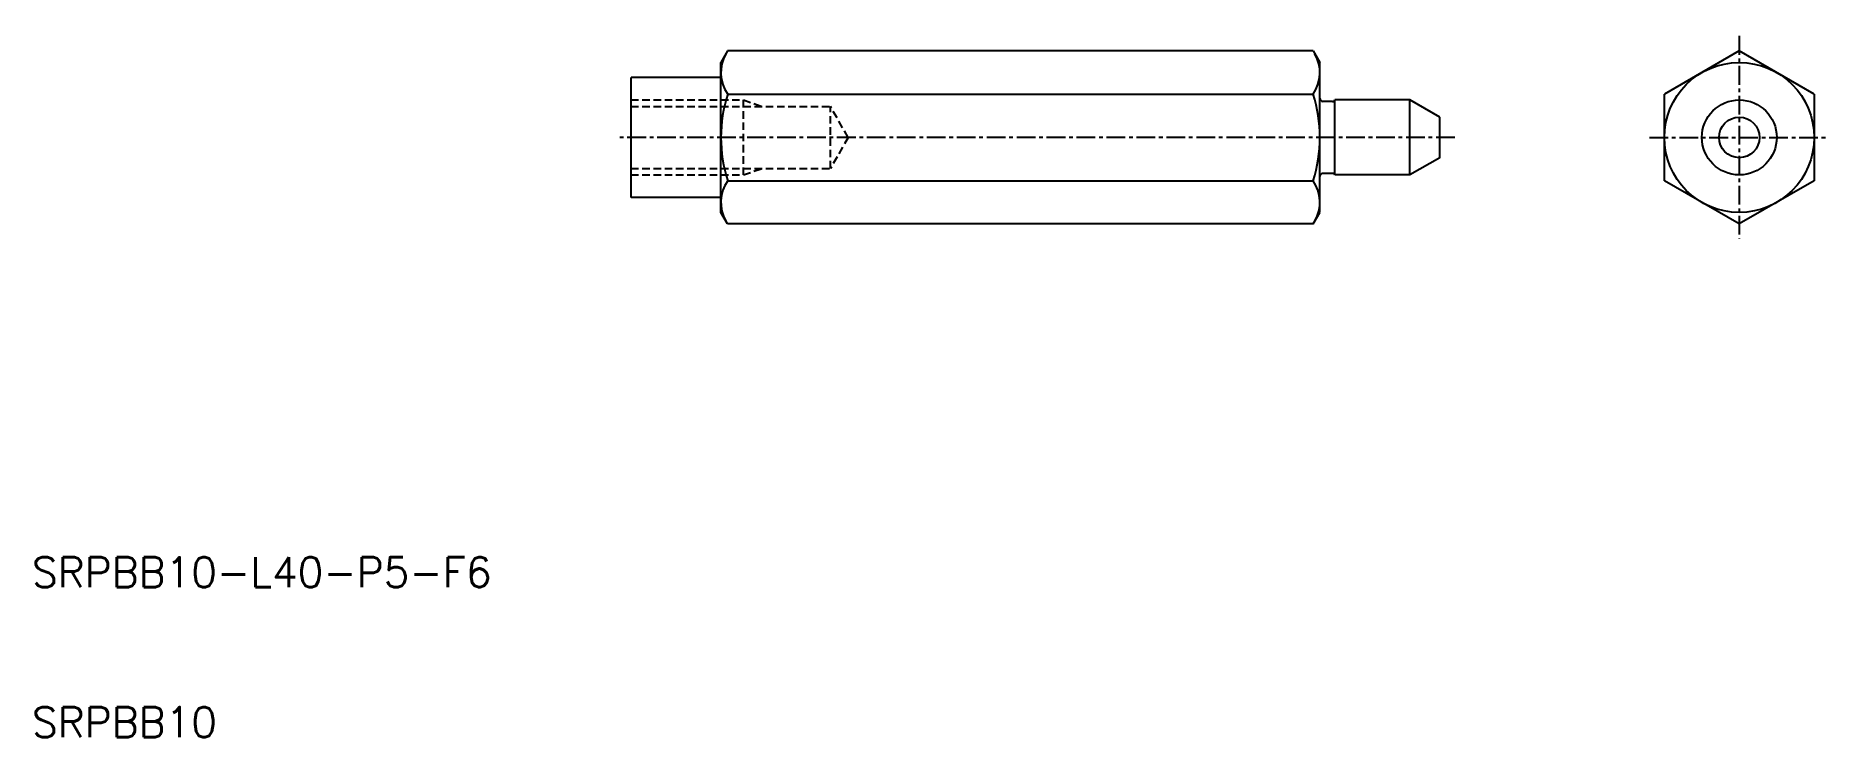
# Model space of a CAD drawing. Extents: x 10 to 130, y 10 to 57.
import ezdxf

# ---------------------------------------------------------------- set-up
doc = ezdxf.new("R2010")
doc.units = 0
doc.linetypes.add('CENTER', pattern=[2, 1.25, -0.25, 0.25, -0.25])
doc.linetypes.add('DASHED', pattern=[0.75, 0.5, -0.25])
doc.layers.get('0').update_dxf_attribs({"linetype": 'CONTINUOUS'})
doc.layers.add('CENTER', color=1, linetype='CENTER')
doc.styles.get("Standard").update_dxf_attribs({"font": 'txt.shx'})

msp = doc.modelspace()

# ---------------------------------------------------------------- linework, layer by layer
at = {"color": 7, "linetype": 'CONTINUOUS'}
for p, q in [((56.45, 55.77), (56, 55)), ((95.55, 55.77), (56.45, 55.77)), ((95.55, 55.77), (96, 55)), ((124, 55.77), (119, 52.89)), ((129, 52.89), (124, 55.77)), ((50, 46), (50, 54)), ((56, 54), (50, 54)), ((56, 45), (56, 55)), ((96, 45), (96, 55)), ((126.5, 54.33), (126.5, 54.33)), ((56.46, 52.89), (95.54, 52.89)), ((119, 47.11), (119, 52.89)), ((127.75, 53.61), (127.75, 53.61)), ((129, 52.89), (129, 47.11)), ((96.83, 52.4), (96.2, 52.4)), ((102, 52.5), (97, 52.5)), ((97, 47.5), (97, 52.5)), ((102, 47.5), (102, 52.5)), ((104, 51.35), (102, 52.5)), ((104, 48.65), (104, 51.35)), ((104, 48.65), (102, 47.5)), ((56.46, 47.11), (95.54, 47.11)), ((96.83, 47.6), (96.2, 47.6)), ((102, 47.5), (97, 47.5)), ((124, 44.23), (119, 47.11)), ((129, 47.11), (124, 44.23)), ((56, 46), (50, 46)), ((56.45, 44.23), (56, 45)), ((95.55, 44.23), (96, 45)), ((95.55, 44.23), (56.45, 44.23))]:
    msp.add_line(p, q, dxfattribs=at)
at = {"color": 3, "linetype": 'DASHED'}
for p, q in [((50, 52.5), (57.5, 52.5)), ((50, 52.07), (63.31, 52.07)), ((57.5, 47.5), (57.5, 52.5)), ((57.5, 52.5), (58.75, 52.07)), ((64.5, 50), (63.31, 52.07)), ((63.31, 47.93), (63.31, 52.07)), ((64.5, 50), (63.31, 47.93)), ((50, 47.93), (63.31, 47.93)), ((57.5, 47.5), (58.75, 47.93)), ((50, 47.5), (57.5, 47.5))]:
    msp.add_line(p, q, dxfattribs=at)
at = {"color": 7, "linetype": 'CONTINUOUS'}
for radius in [5, 2.5, 1.35]:
    msp.add_circle((124, 50), radius, dxfattribs=at)
for centre, radius, start, end in [((58.5, 54.33), 2.5, 150, 215.2644), ((93.5, 54.33), 2.5, 324.7356, 30), ((65.31, 50), 9.31, 161.9404, 198.0596), ((86.69, 50), 9.31, 341.9403, 18.0597), ((96.2, 52.6), 0.2, 180, 270), ((96.83, 52.6), 0.2, 270, 330), ((58.5, 45.67), 2.5, 144.7356, 210), ((93.5, 45.67), 2.5, 330, 35.2644), ((96.2, 47.4), 0.2, 90, 180), ((96.83, 47.4), 0.2, 30, 90)]:
    msp.add_arc(centre, radius, start, end, dxfattribs=at)
at = {"layer": 'CENTER', "color": 1, "linetype": 'CENTER'}
for p, q in [((124, 56.77), (124, 43.23)), ((105, 50), (49, 50)), ((118, 50), (130, 50))]:
    msp.add_line(p, q, dxfattribs=at)

# ---------------------------------------------------------------- texts
at = {"color": 7, "linetype": 'CONTINUOUS'}
for s, p in [('SRPBB10-L40-P5-F6', (10, 20)), ('SRPBB10', (10, 10))]:
    msp.add_text(s, height=2, dxfattribs=at).set_placement(p)

doc.saveas('drawing.dxf')
